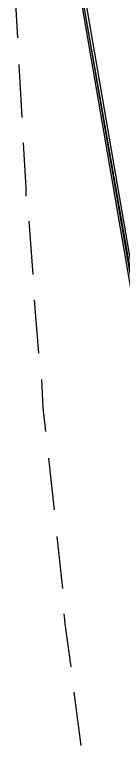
# Model space of a CAD drawing. Header units: feet. Extents: x -84 to 198, y -22 to 181.
# Drawn here: x 13.31 to 14.34, y 46.83 to 53.78 of the extents above; entities that cross this region are included whole.
import ezdxf

# ---------------------------------------------------------------- set-up
doc = ezdxf.new("R2010")
doc.units = ezdxf.units.FT
doc.layers.add('A-LINEA', color=7, linetype='CONTINUOUS')

msp = doc.modelspace()

# ---------------------------------------------------------------- linework, layer by layer
at = {"layer": 'A-LINEA'}
for p, q in [((13.3067, 54.0578), (13.3333, 53.5644)), ((13.3467, 53.3111), (13.3733, 52.8044)), ((13.44, 51.8178), (13.48, 51.3111)), ((13.4933, 51.0711), (13.5333, 50.5644)), ((13.6267, 49.5644), (13.68, 49.0711)), ((13.7067, 48.8178), (13.76, 48.3244)), ((13.8667, 47.3378), (13.9333, 46.8311))]:
    msp.add_line(p, q, dxfattribs=at)
for points in [[(14.4267, 51.0711), (13.76, 54.9644), (13.7733, 54.9644), (14.44, 51.0844), (14.44, 51.0711), (14.4267, 51.0711)], [(14.4267, 51.0711), (13.76, 54.9644), (13.7733, 54.9644), (14.44, 51.0844), (14.44, 51.0711), (14.4267, 51.0711)], [(14.4533, 51.0711), (14.4533, 51.0844), (13.7733, 54.9644), (13.7867, 54.9644), (13.8, 54.9644), (14.4667, 51.0844), (14.4533, 51.0711)], [(14.4533, 51.0711), (14.4533, 51.0844), (13.7733, 54.9644), (13.7867, 54.9644), (13.8, 54.9644), (14.4667, 51.0844), (14.4533, 51.0711)], [(13.3867, 52.5644), (13.4133, 52.1378), (13.4133, 52.0578)], [(13.56, 50.3111), (13.5733, 50.0444), (13.6, 49.8178)], [(13.7733, 48.0844), (13.7867, 47.9644), (13.84, 47.5778)]]:
    msp.add_lwpolyline(points, dxfattribs=at)

doc.saveas('drawing.dxf')
